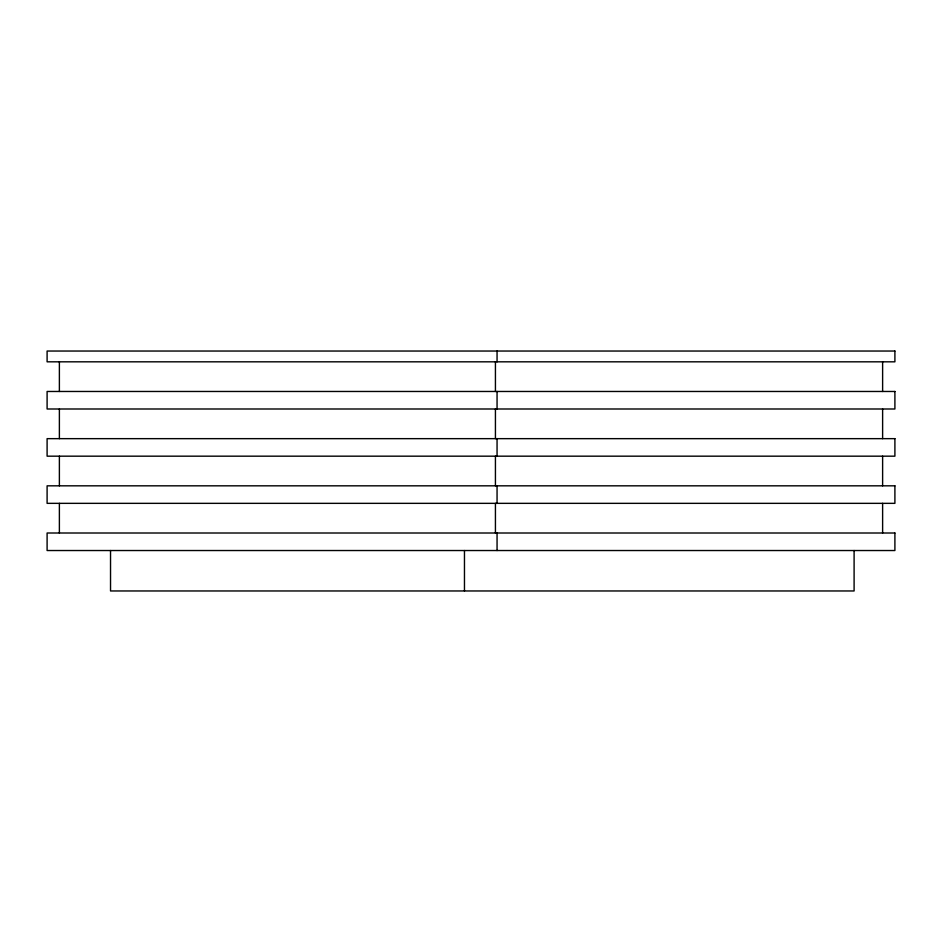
<?xml version="1.0" encoding="UTF-8"?>
<svg xmlns="http://www.w3.org/2000/svg" width="942" height="942" viewBox="0 0 942 942"><rect width="100%" height="100%" fill="white"/><g stroke="black" fill="none" stroke-linecap="round" stroke-linejoin="round"><path stroke-width="1.41" d="M882.619 361.822L882.619 391.472M882.619 408.993L882.619 438.654M882.619 456.175L882.619 485.825M882.619 503.346L882.619 533.007M854.1 550.528L854.1 590.964L110.532 590.964L110.532 550.528M497.058 351.036L497.058 361.822M497.058 391.472L497.058 408.993M497.058 438.654L497.058 456.175M497.058 485.825L497.058 503.346M497.058 533.007L497.058 550.528M495.433 361.822L495.433 391.472M495.433 408.993L495.433 438.654M495.433 456.175L495.433 485.825M495.433 503.346L495.433 533.007M464.465 550.528L464.465 590.964M59.381 361.822L59.381 391.472M59.381 408.993L59.381 438.654M59.381 456.175L59.381 485.825M59.381 503.346L59.381 533.007M894.9 351.036L47.1 351.036L47.1 361.822L894.9 361.822L894.9 351.036M894.9 391.472L47.1 391.472L47.1 408.993L894.9 408.993L894.9 391.472M894.9 438.654L47.1 438.654L47.1 456.175L894.9 456.175L894.9 438.654M894.9 485.825L47.1 485.825L47.1 503.346L894.9 503.346L894.9 485.825M894.9 533.007L47.1 533.007L47.1 550.528L894.9 550.528L894.9 533.007"/></g></svg>
